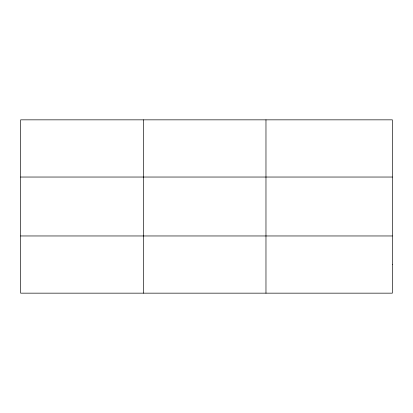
<?xml version="1.0" encoding="UTF-8"?>
<svg xmlns="http://www.w3.org/2000/svg" width="413" height="413" viewBox="0 0 413 413"><rect width="100%" height="100%" fill="white"/><g stroke="black" fill="none" stroke-linecap="round" stroke-linejoin="round"><path stroke-width="0.62" d="M143.311 119.842L143.311 293.158M265.972 119.842L265.972 293.158M20.65 177.038L392.35 177.038M20.65 235.962L392.35 235.962M392.35 264.563L392.35 293.158L20.65 293.158L20.65 119.842L392.35 119.842L392.35 264.563"/></g></svg>
